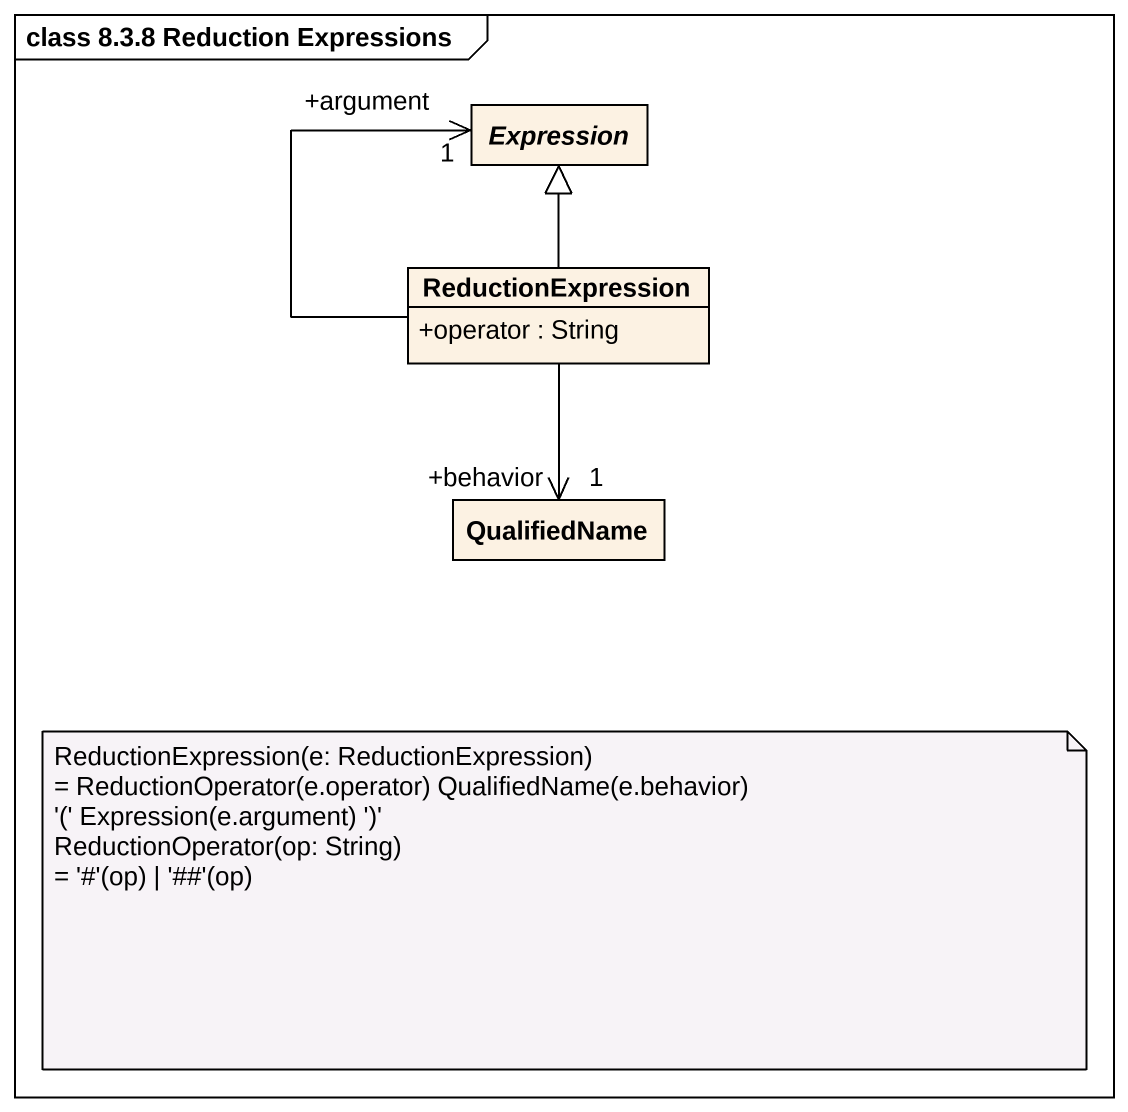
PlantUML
@startuml
mainframe class 8.3.8 Reduction Expressions
hide circle
hide empty members
skinparam classAttributeIconSize 0
abstract class Expression
class ReductionExpression {
  +operator : String
}
class QualifiedName
ReductionExpression -up-> "+argument\n1" Expression
ReductionExpression -up-|> Expression
ReductionExpression --> "+behavior\n1" QualifiedName
note as N1
  ReductionExpression(e: ReductionExpression)
  ~= ReductionOperator(e.operator) QualifiedName(e.behavior)
  ~'(' Expression(e.argument) ')'
  ReductionOperator(op: String)
  ~= '#'(op) | '##'(op)
end note
@enduml
